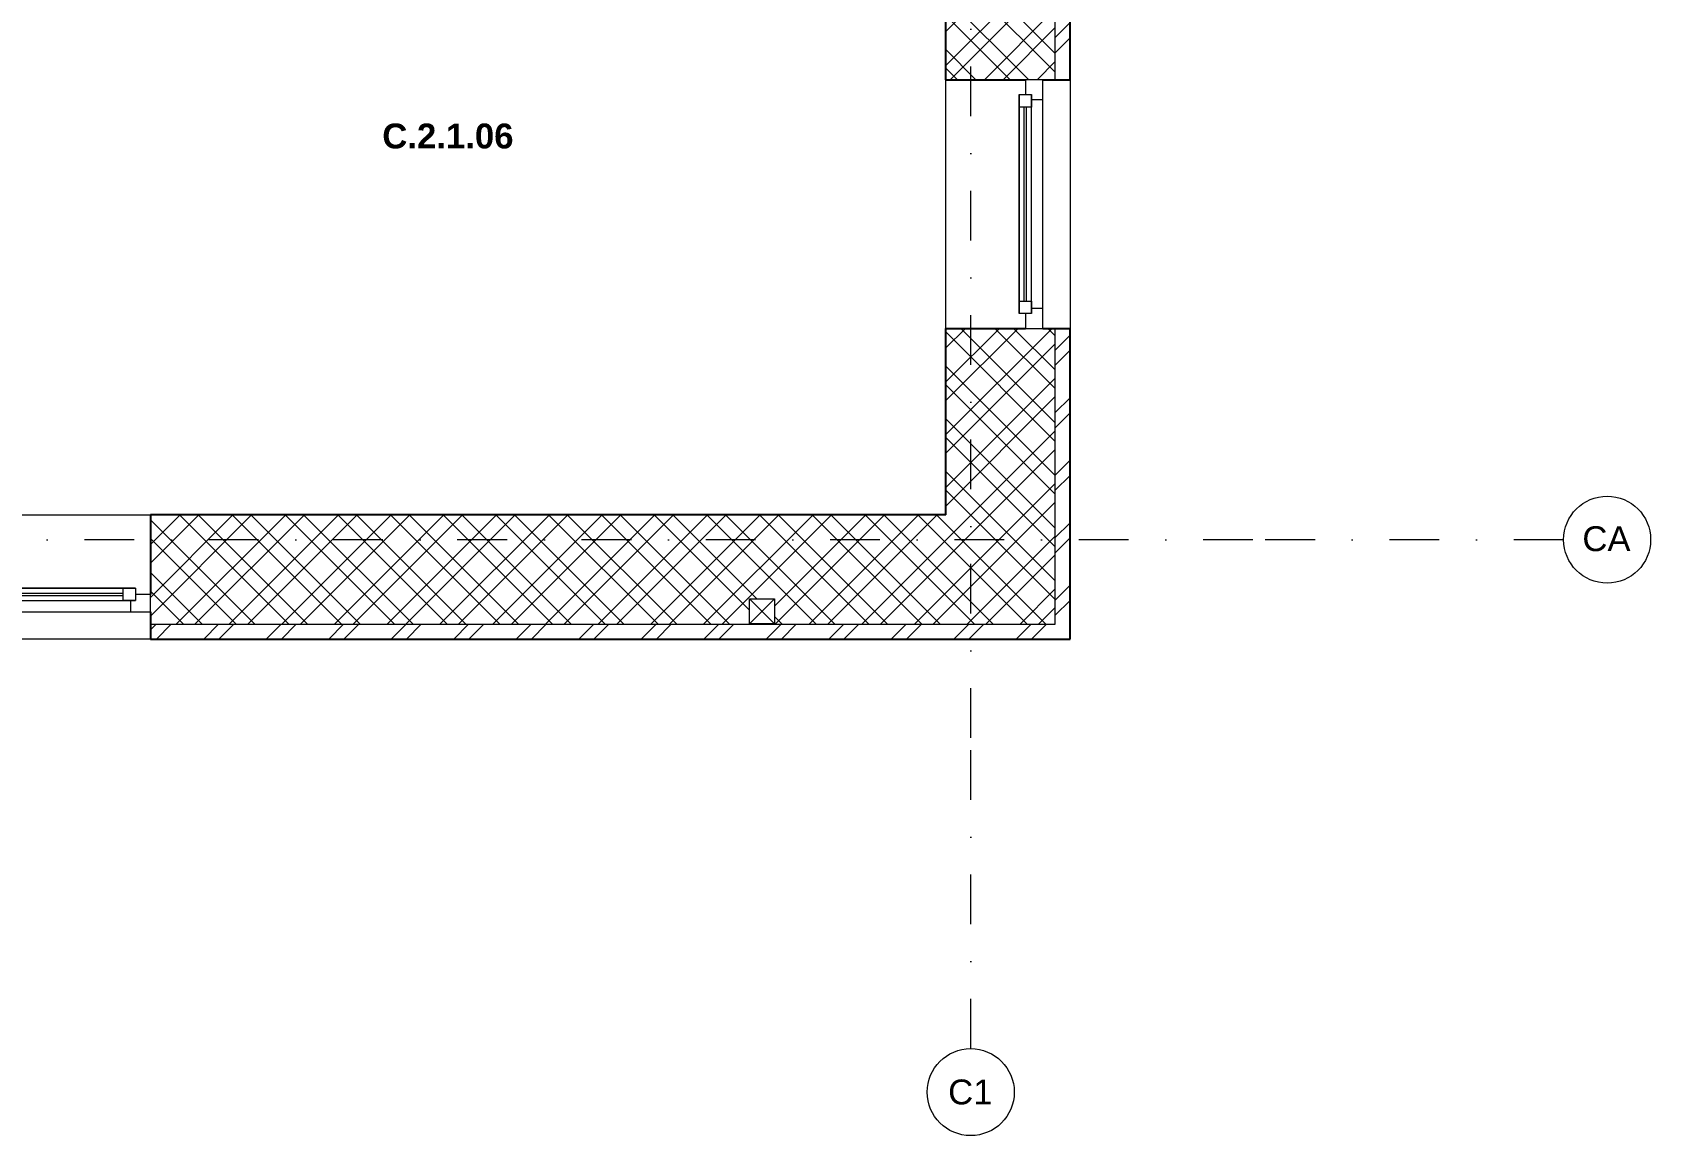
# Model space of a CAD drawing. Header units: millimetres. Extents: x -47415 to 8649, y -7799 to 10440.
# Drawn here: x -27110 to -20600, y -7799 to -3361 of the extents above; entities that cross this region are included whole.
import ezdxf

# ---------------------------------------------------------------- set-up
doc = ezdxf.new("R2010")
doc.units = ezdxf.units.MM
doc.linetypes.add('UDL_2NP$0$HA_DashDot_10mm-S3mm', pattern=[500, 200, -150, 0, -150])
doc.layers.add('_UT', color=4, linetype='Continuous')
for name, color, linetype, lineweight in [('UDL_2NP$0$A-AREA-____-IDEN', 252, 'Continuous', 9), ('UDL_2NP$0$A-GLAZ-____-MCUT', 252, 'Continuous', 5), ('UDL_2NP$0$A-GLAZ-____-OTLN', 252, 'Continuous', 5), ('UDL_2NP$0$A-WALL-____-MCUT', 252, 'Continuous', 9), ('UDL_2NP$0$A-WALL-____-OTLN', 252, 'Continuous', 9), ('UDL_2NP$0$A-WALL-____-PATT', 252, 'Continuous', 25), ('UDL_2NP$0$I-WALL-____-MCUT', 252, 'Continuous', 25), ('UDL_2NP$0$I-WALL-____-OTLN', 252, 'Continuous', 9), ('UDL_2NP$0$M-HVAC-DUCT-OTLN', 252, 'Continuous', 9), ('UDL_2NP$0$S-GRID-____-IDEN', 252, 'Continuous', 9), ('UDL_2NP$0$S-GRID-____-OTLN', 252, 'Continuous', 5)]:
    doc.layers.add(name, color=color, linetype=linetype, lineweight=lineweight)
doc.styles.add('UDL_2NP$0$Arial_1', font='arial.ttf', dxfattribs={"height": 100})
doc.styles.add('UDL_2NP$0$Arial_B', font='arialbd.ttf', dxfattribs={"height": 100})
pattern_1 = [(45, (0, 0), (-106.066, 106.066), []), (45, (75, 0), (-106.066, 106.066), []), (315, (0, 0), (106.066, 106.066), []), (315, (75, 0), (106.066, 106.066), [])]
pattern_2 = [(45, (0, 0), (-125.7236, 125.7236), []), (45, (0, 190.5), (-125.7236, 125.7236), [])]

# ---------------------------------------------------------------- blocks, each defined once
blk = doc.blocks.new('UDL_2NP$0$HA_WD_SinglePanel - 1000x1500-1383993-UDL_2NP-C')
at = {"layer": 'UDL_2NP$0$A-GLAZ-____-MCUT'}
for p, q in [((-500, 170), (-500, 100)), ((-420, 170), (-500, 170)), ((-420, 125), (-420, 170)), ((500, 170), (420, 170)), ((420, 170), (420, 125)), ((500, 100), (500, 170)), ((-500, 100), (-440, 100)), ((-440, 75), (-440, 125)), ((-440, 125), (-390, 125)), ((-390, 75), (-440, 75)), ((-390, 125), (-390, 75)), ((390, 105), (-390, 105)), ((390, 95), (-390, 95)), ((390, 75), (390, 125)), ((390, 125), (440, 125)), ((440, 75), (390, 75)), ((440, 125), (440, 75)), ((440, 100), (500, 100))]:
    blk.add_line(p, q, dxfattribs=at)
at = {"layer": 'UDL_2NP$0$A-GLAZ-____-OTLN'}
for p, q in [((420, 170), (-420, 170)), ((440, 125), (-440, 125)), ((-440, 75), (-440, 125)), ((-440, 75), (440, 75)), ((390, 125), (-390, 125)), ((390, 75), (-390, 75)), ((440, 125), (440, 75))]:
    blk.add_line(p, q, dxfattribs=at)
blk = doc.blocks.new('UDL_2NP$0$Grid - Radius 3_5mm-353793-UDL_2NP-C')
at = {"layer": 'UDL_2NP$0$S-GRID-____-IDEN'}
blk.add_circle((0, 0), 3.5, dxfattribs=at)
blk = doc.blocks.new('UDL_2NP')
at = {"layer": 'UDL_2NP$0$A-WALL-____-PATT', "lineweight": 5}
h = blk.add_hatch(dxfattribs=at)
h.set_pattern_fill('FP_4', color=256, style=0, pattern_type=2)
h.set_pattern_definition(pattern_2)
h.paths.add_polyline_path([(-22934.9, -5741.8), (-22934.9, -4551.8), (-22994.9, -4551.8), (-22994.9, -5741.8)])
h.paths.add_polyline_path([(-22934.9, -3551.8), (-22934.9, -1738.4), (-22994.9, -1738.4), (-22994.9, -3551.8)])
h.paths.add_polyline_path([(-22934.9, -1001.8), (-22934.9, 648.2), (-22994.9, 648.2), (-22994.9, -1001.8)])
h.paths.add_polyline_path([(-22994.9, 1381.2), (-22934.9, 1381.2), (-22934.9, 3648.2), (-22994.9, 3648.2), (-22994.9, 2913.6)])
h.paths.add_polyline_path([(-22934.9, 4648.2), (-22934.9, 6588.2), (-22994.9, 6588.2), (-22994.9, 4648.2)])
h = blk.add_hatch(dxfattribs=at)
h.set_pattern_fill('FP_1', color=256, style=0, pattern_type=2)
h.set_pattern_definition(pattern_1)
h.paths.add_polyline_path([(-23044.9, -5301.8), (-22994.9, -5301.8), (-22994.9, -4551.8), (-23434.9, -4551.8), (-23434.9, -5301.8), (-23114.9, -5301.8)])
h.paths.add_polyline_path([(-23089.9, -3551.8), (-22994.9, -3551.8), (-22994.9, -1738.4), (-23434.9, -1738.4), (-23434.9, -3551.8), (-23114.9, -3551.8)])
h.paths.add_polyline_path([(-23062.6, -1001.8), (-22994.9, -1001.8), (-22994.9, 648.2), (-23434.9, 648.2), (-23434.9, -1001.8)])
h.paths.add_polyline_path([(-22994.9, 1381.2), (-22994.9, 3648.2), (-23434.9, 3648.2), (-23434.9, 1381.2), (-23062.6, 1381.2)])
h.paths.add_polyline_path([(-23434.9, 4648.2), (-22994.9, 4648.2), (-22994.9, 6148.2), (-23434.9, 6148.2), (-23434.9, 4879.6)])
h = blk.add_hatch(dxfattribs=at)
h.set_pattern_fill('FP_1', color=256, style=0, pattern_type=2)
h.set_pattern_definition(pattern_1)
h.paths.add_polyline_path([(-24577.4, -5741.8), (-22994.9, -5741.8), (-22994.9, -5301.8), (-26634.9, -5301.8), (-26634.9, -5741.8)])
h.paths.add_polyline_path([(-29951.6, -5741.8), (-29884.9, -5741.8), (-29884.9, -5301.8), (-30884.9, -5301.8), (-30884.9, -5741.8), (-30284.4, -5741.8)])
h.paths.add_polyline_path([(-27701.6, -5741.8), (-27634.9, -5741.8), (-27634.9, -5301.8), (-28884.9, -5301.8), (-28884.9, -5741.8)])
h.paths.add_polyline_path([(-31951.6, -5741.8), (-31884.9, -5741.8), (-31884.9, -5301.8), (-35134.9, -5301.8), (-35134.9, -5741.8), (-32734.4, -5741.8)])
h.paths.add_polyline_path([(-36134.9, -5741.8), (-36134.9, -5301.8), (-41634.9, -5301.8), (-41634.9, -5741.8), (-36696.4, -5741.8)])
h.paths.add_polyline_path([(-42755.9, -5741.8), (-42634.9, -5741.8), (-42634.9, -5301.8), (-45274.9, -5301.8), (-45274.9, -5741.8), (-44734.4, -5741.8)])
h.paths.add_polyline_path([(-24124.9, -5740.1), (-24224.9, -5740.1), (-24224.9, -5640.1), (-24124.9, -5640.1)])
h.paths.add_polyline_path([(-30384.4, -5740.1), (-30384.4, -5640.1), (-30284.4, -5640.1), (-30284.4, -5740.1)])
h.paths.add_polyline_path([(-32834.4, -5740.1), (-32834.4, -5640.1), (-32734.4, -5640.1), (-32734.4, -5740.1)])
h.paths.add_polyline_path([(-41254.4, -5740.1), (-41254.4, -5640.1), (-41154.4, -5640.1), (-41154.4, -5740.1)])
h.paths.add_polyline_path([(-44834.4, -5740.1), (-44834.4, -5640.1), (-44734.4, -5640.1), (-44734.4, -5740.1)])
h = blk.add_hatch(dxfattribs=at)
h.set_pattern_fill('FP_4', color=256, style=0, pattern_type=2)
h.set_pattern_definition(pattern_2)
h.paths.add_polyline_path([(-22934.9, -5801.8), (-22934.9, -5741.8), (-26634.9, -5741.8), (-26634.9, -5801.8), (-24577.4, -5801.8)])
h.paths.add_polyline_path([(-27634.9, -5801.8), (-27634.9, -5741.8), (-28884.9, -5741.8), (-28884.9, -5801.8)])
h.paths.add_polyline_path([(-31884.9, -5801.8), (-31884.9, -5741.8), (-35134.9, -5741.8), (-35134.9, -5801.8), (-33666.7, -5801.8)])
h.paths.add_polyline_path([(-30884.9, -5801.8), (-29884.9, -5801.8), (-29884.9, -5741.8), (-30884.9, -5741.8)])
h.paths.add_polyline_path([(-36134.9, -5801.8), (-36134.9, -5741.8), (-41634.9, -5741.8), (-41634.9, -5801.8), (-36696.4, -5801.8)])
h.paths.add_polyline_path([(-42634.9, -5801.8), (-42634.9, -5741.8), (-45274.9, -5741.8), (-45274.9, -5801.8), (-42755.9, -5801.8)])
at = {"layer": 'UDL_2NP$0$A-WALL-____-MCUT'}
for p, q in [((-22994.9, -3551.8), (-22994.9, -1676.8)), ((-22994.9, -5741.8), (-22994.9, -4551.8)), ((-26634.9, -5741.8), (-22994.9, -5741.8))]:
    blk.add_line(p, q, dxfattribs=at)
at = {"layer": 'UDL_2NP$0$A-WALL-____-MCUT', "lineweight": 25}
for p, q in [((-23434.9, -3551.8), (-23434.9, -2446.8)), ((-23434.9, -3551.8), (-23114.9, -3551.8)), ((-23044.9, -3551.8), (-22994.9, -3551.8)), ((-23434.9, -5301.8), (-23434.9, -4551.8)), ((-23434.9, -4551.8), (-23114.9, -4551.8)), ((-23044.9, -4551.8), (-22994.9, -4551.8)), ((-23434.9, -5301.8), (-26634.9, -5301.8)), ((-26634.9, -5301.8), (-26634.9, -5621.8)), ((-26634.9, -5691.8), (-26634.9, -5741.8))]:
    blk.add_line(p, q, dxfattribs=at)
at = {"layer": 'UDL_2NP$0$A-WALL-____-OTLN'}
for p, q in [((-23434.9, -4551.8), (-23434.9, -3551.8)), ((-27634.9, -5301.8), (-26634.9, -5301.8))]:
    blk.add_line(p, q, dxfattribs=at)
at = {"layer": 'UDL_2NP$0$I-WALL-____-MCUT'}
for p, q in [((-22934.9, -3551.8), (-22934.9, -1676.8)), ((-22994.9, -3551.8), (-22934.9, -3551.8)), ((-22994.9, -4551.8), (-22934.9, -4551.8)), ((-22934.9, -5801.8), (-22934.9, -4551.8)), ((-26634.9, -5741.8), (-26634.9, -5801.8)), ((-26634.9, -5801.8), (-22934.9, -5801.8))]:
    blk.add_line(p, q, dxfattribs=at)
at = {"layer": 'UDL_2NP$0$I-WALL-____-OTLN'}
for p, q in [((-22934.9, -3551.8), (-22934.9, -4551.8)), ((-26634.9, -5801.8), (-27634.9, -5801.8))]:
    blk.add_line(p, q, dxfattribs=at)
at = {"layer": 'UDL_2NP$0$M-HVAC-DUCT-OTLN', "lineweight": 5}
for p, q in [((-24124.9, -5740.1), (-24224.9, -5640.1)), ((-24124.9, -5640.1), (-24224.9, -5740.1)), ((-24224.9, -5640.1), (-24124.9, -5640.1)), ((-24224.9, -5740.1), (-24224.9, -5640.1)), ((-24124.9, -5640.1), (-24124.9, -5740.1)), ((-24124.9, -5740.1), (-24224.9, -5740.1))]:
    blk.add_line(p, q, dxfattribs=at)
at = {"layer": 'UDL_2NP$0$S-GRID-____-OTLN', "linetype": 'UDL_2NP$0$HA_DashDot_10mm-S3mm', "lineweight": 9}
for p, q in [((-23334.9, -6198.9), (-23334.9, 8840.3)), ((-22199.7, -5401.8), (-45814.7, -5401.8)), ((-20949.7, -5401.8), (-22199.7, -5401.8)), ((-23334.9, -7448.9), (-23334.9, -6198.9))]:
    blk.add_line(p, q, dxfattribs=at)
at = {"layer": 'UDL_2NP$0$A-GLAZ-____-OTLN'}
for p, rotation in [((-23214.9, -4051.8), 269.9999999999999), ((-27134.9, -5521.8), 180)]:
    blk.add_blockref('UDL_2NP$0$HA_WD_SinglePanel - 1000x1500-1383993-UDL_2NP-C', p, dxfattribs=dict(at, rotation=rotation))
at = {"layer": 'UDL_2NP$0$S-GRID-____-IDEN', "xscale": 49.99999999999998, "yscale": 49.99999999999998, "zscale": 49.99999999999998, "rotation": 90}
blk.add_blockref('UDL_2NP$0$Grid - Radius 3_5mm-353793-UDL_2NP-C', (-20774.7, -5401.8), dxfattribs=at)
at = {"layer": 'UDL_2NP$0$S-GRID-____-IDEN', "xscale": 49.99999999999998, "yscale": 49.99999999999998, "zscale": 49.99999999999998}
blk.add_blockref('UDL_2NP$0$Grid - Radius 3_5mm-353793-UDL_2NP-C', (-23334.9, -7623.9), dxfattribs=at)
at = {"layer": 'UDL_2NP$0$A-AREA-____-IDEN', "lineweight": 5, "insert": (-25702.3, -3728.1), "char_height": 100, "width": 653.375, "attachment_point": 1, "style": 'UDL_2NP$0$Arial_B'}
blk.add_mtext('C.2.1.06', dxfattribs=at)
at = {"layer": 'UDL_2NP$0$S-GRID-____-IDEN', "lineweight": 5, "char_height": 100, "attachment_point": 1, "style": 'UDL_2NP$0$Arial_1'}
for s, insert, width in [('CA', (-20874.4, -5347.9), 240.506), ('C1', (-23425.8, -7573.2), 220.464)]:
    blk.add_mtext(s, dxfattribs=dict(at, insert=insert, width=width))

msp = doc.modelspace()

# ---------------------------------------------------------------- block references
at = {"layer": '_UT'}
msp.add_blockref('UDL_2NP', (0, 0), dxfattribs=at)

doc.saveas('drawing.dxf')
